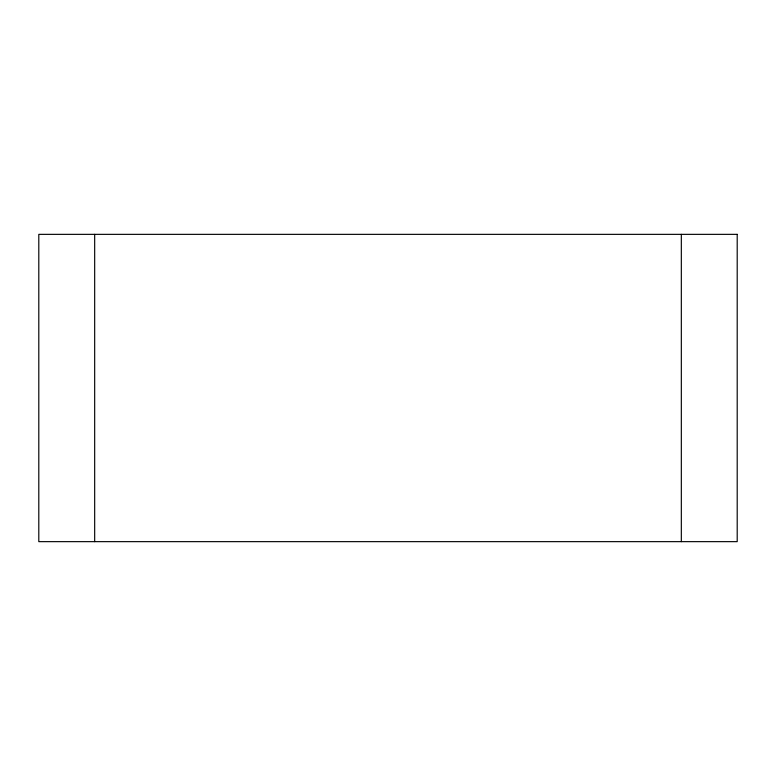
<?xml version="1.0" encoding="UTF-8"?>
<svg xmlns="http://www.w3.org/2000/svg" width="776" height="776" viewBox="0 0 776 776"><rect width="100%" height="100%" fill="white"/><g stroke="black" fill="none" stroke-linecap="round" stroke-linejoin="round"><path stroke-width="1.16" d="M681.328 234.352L681.328 541.648M94.672 234.352L94.672 541.648M737.2 234.352L38.8 234.352L38.8 541.648L737.2 541.648L737.2 234.352"/></g></svg>
